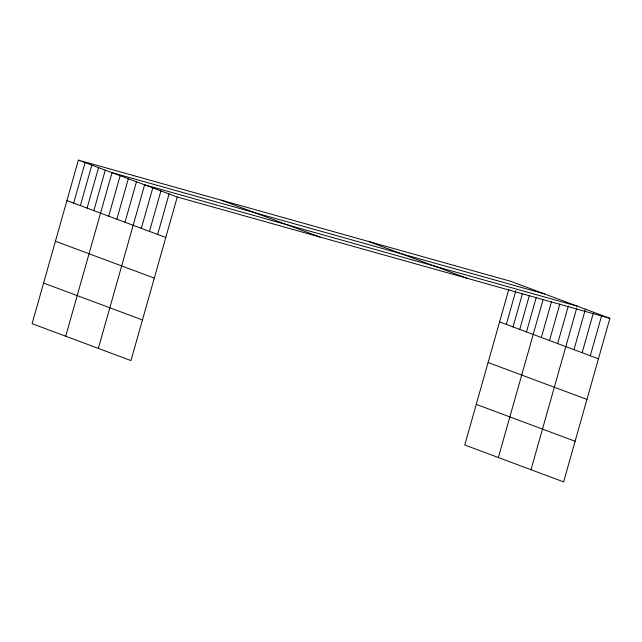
<?xml version="1.0" encoding="UTF-8"?>
<svg xmlns="http://www.w3.org/2000/svg" width="642" height="642" viewBox="0 0 642 642"><rect width="100%" height="100%" fill="white"/><g stroke="black" fill="none" stroke-linecap="round" stroke-linejoin="round"><path stroke-width="0.96" d="M78.388 160.107L32.1 323.68L130.96 360.579L177.248 197.006L78.388 160.107L511.04 281.421L609.9 318.32L563.612 481.893L464.752 444.994L508.857 289.133M73.653 203.097L85.105 162.611M80.378 205.6L91.83 165.122M87.095 208.112L98.555 167.634M93.82 210.624L105.272 170.146M65.709 336.223L111.997 172.65L544.657 293.964M108.699 216.177L120.15 175.699M116.852 219.219L128.312 178.741M125.013 222.26L136.465 181.782M98.338 348.405L144.619 184.832L577.278 306.146M141.32 228.351L152.78 187.873M149.482 231.393L160.933 190.915M157.635 234.442L169.087 193.964M506.313 324.411L515.855 290.674M513.03 326.914L522.307 294.148M519.755 329.426L529.297 295.697M526.48 331.938L536.295 297.238M498.369 457.537L543.02 299.75M541.358 337.491L551.446 301.828M549.512 340.533L559.872 303.907M557.665 343.574L568.306 305.993M530.99 469.719L576.733 308.072M573.98 349.665L585.432 309.187M582.134 352.715L593.312 313.2M590.287 355.756L601.747 315.278M177.248 197.006L609.9 318.32M368.267 241.384L467.127 278.291M221.161 200.135L320.021 237.042M499.588 321.899L598.448 358.798M66.928 200.585L165.788 237.484M488.097 362.521L586.948 399.42M55.437 241.207L154.297 278.106M476.252 404.372L575.112 441.271M43.592 283.058L142.452 319.957"/></g></svg>
